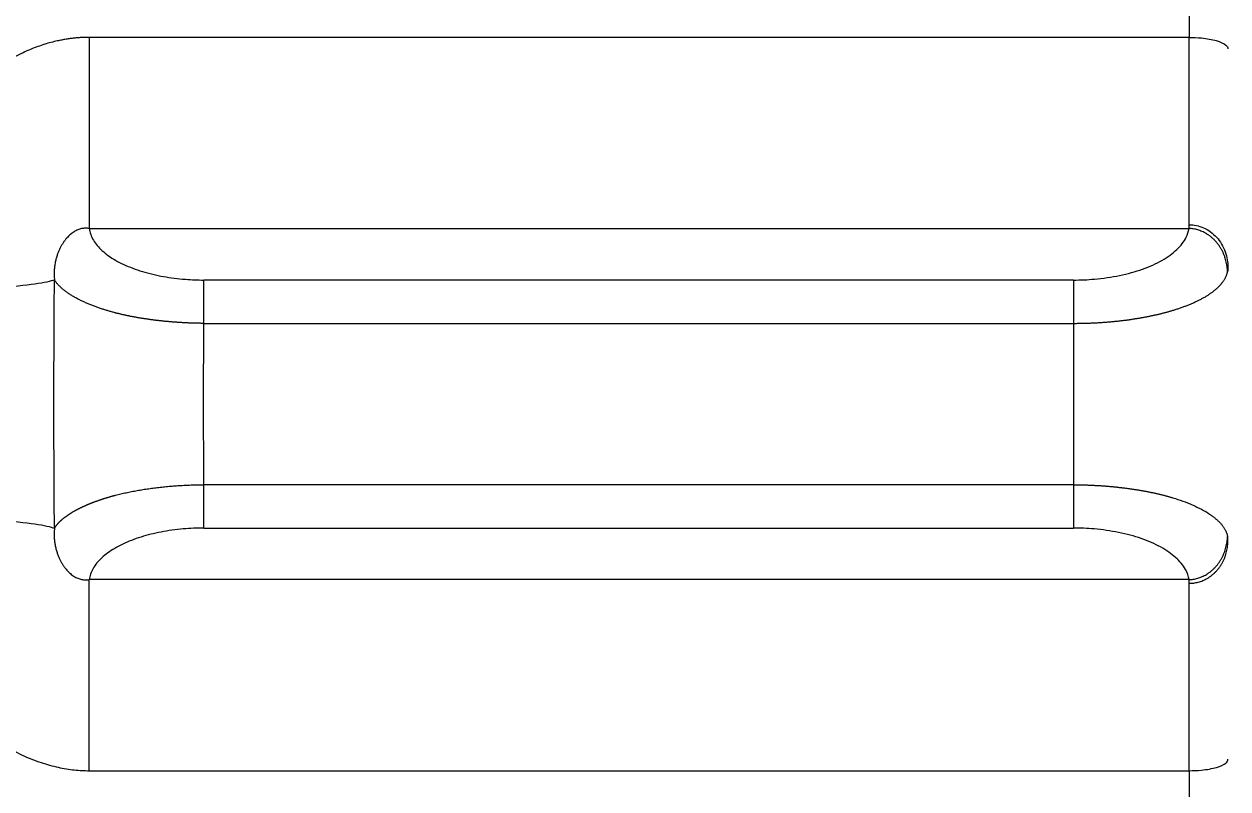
# Model space of a CAD drawing. Extents: x 19821 to 22981, y -91 to 2224.
# Drawn here: x 20833.69 to 20850.64, y 1965.55 to 1976.32 of the extents above; entities that cross this region are included whole.
import ezdxf

# ---------------------------------------------------------------- set-up
doc = ezdxf.new("R2010")
doc.units = 0
doc.header["$LTSCALE"] = 10
doc.header["$MEASUREMENT"] = 0
doc.header["$PDMODE"] = 3
doc.header["$PDSIZE"] = -10
doc.layers.get('0').update_dxf_attribs({"linetype": 'CONTINUOUS'})
doc.layers.get('DEFPOINTS').update_dxf_attribs({"linetype": 'CONTINUOUS'})
doc.layers.add('1', color=7, linetype='CONTINUOUS')
doc.styles.add('Daelim Dimension', font='NanumGothic.ttf')
doc.dimstyles.new('DEFAULT', dxfattribs={"dimscale": 2, "dimtxt": 2, "dimasz": 2, "dimexe": 0, "dimexo": 2, "dimgap": 1, "dimtad": 1, "dimdec": 1, "dimzin": 9, "dimdsep": 46, "dimtxsty": 'Daelim Dimension', "dimcen": 0.5, "dimclrd": 5, "dimclre": 5, "dimclrt": 256, "dimadec": 1, "dimazin": 0, "dimtfac": 1, "dimtdec": 1, "dimtix": 1, "dimtmove": 0, "dimatfit": 3, "dimfxl": 1, "dimtolj": 1, "dimtzin": 1, "dimlwd": 9, "dimlwe": 9, "dimarcsym": 0})

# ---------------------------------------------------------------- blocks, each defined once
blk = doc.blocks.new('*D25')
at = {"color": 5, "lineweight": 9, "ltscale": 0.5, "transparency": 16777216}
for p, q in [((20801.841, 2058.171), (21052.188, 2058.171)), ((21050.188, 1508.729), (21050.188, 2050.171)), ((20694.341, 1500.729), (21052.188, 1500.729))]:
    blk.add_line(p, q, dxfattribs=at)
at = {"color": 5, "ltscale": 0.5, "transparency": 16777216}
for points in [[(21048.854, 2050.171), (21051.521, 2050.171), (21050.188, 2058.171)], [(21048.854, 1508.729), (21051.521, 1508.729), (21050.188, 1500.729)]]:
    blk.add_solid(points, dxfattribs=at)
at = {"layer": 'DEFPOINTS', "color": 0, "ltscale": 0.5, "transparency": 16777216}
for p in [(20797.841, 2058.171), (21050.188, 2058.171), (20690.341, 1500.729)]:
    blk.add_point(p, dxfattribs=at)
at = {"color": 7, "ltscale": 0.5, "transparency": 16777216, "insert": (21037.415, 1779.45), "char_height": 20, "attachment_point": 5, "rotation": 90, "style": 'Daelim Dimension'}
blk.add_mtext('\\A1;557', dxfattribs=at)
blk = doc.blocks.new('*D26')
at = {"color": 5, "lineweight": 9, "ltscale": 0.5, "transparency": 16777216}
for p, q in [((20801.841, 2058.171), (20957.717, 2058.171)), ((20955.717, 2050.171), (20955.717, 1636.221)), ((20694.341, 1628.221), (20957.717, 1628.221))]:
    blk.add_line(p, q, dxfattribs=at)
at = {"color": 5, "ltscale": 0.5, "transparency": 16777216}
for points in [[(20954.383, 2050.171), (20957.05, 2050.171), (20955.717, 2058.171)], [(20954.383, 1636.221), (20957.05, 1636.221), (20955.717, 1628.221)]]:
    blk.add_solid(points, dxfattribs=at)
at = {"layer": 'DEFPOINTS', "color": 0, "ltscale": 0.5, "transparency": 16777216}
for p in [(20797.841, 2058.171), (20690.341, 1628.221), (20955.717, 1628.221)]:
    blk.add_point(p, dxfattribs=at)
at = {"color": 7, "ltscale": 0.5, "transparency": 16777216, "insert": (20942.815, 1843.196), "char_height": 20, "attachment_point": 5, "rotation": 90, "style": 'Daelim Dimension'}
blk.add_mtext('\\A1;430', dxfattribs=at)

msp = doc.modelspace()

# ---------------------------------------------------------------- linework, layer by layer
at = {"layer": '1', "color": 7, "linetype": 'Continuous', "lineweight": 13}
for p, q in [((20850.097, 1976.133), (20834.605, 1976.133)), ((20834.605, 1973.443), (20850.093, 1973.443)), ((20848.467, 1972.717), (20836.221, 1972.717)), ((20836.221, 1972.107), (20848.467, 1972.107)), ((20848.467, 1972.107), (20848.467, 1969.834)), ((20848.467, 1969.834), (20836.221, 1969.834)), ((20836.221, 1969.225), (20848.467, 1969.225)), ((20850.093, 1968.499), (20834.605, 1968.499)), ((20834.605, 1965.808), (20850.097, 1965.808))]:
    msp.add_line(p, q, dxfattribs=at)
at = {"layer": '1', "color": 7, "linetype": 'Continuous', "lineweight": 18}
for p, q in [((20834.605, 1976.133), (20834.605, 1973.443)), ((20834.605, 1965.808), (20834.605, 1968.499))]:
    msp.add_line(p, q, dxfattribs=at)
at = {"layer": '1', "color": 7, "linetype": 'Continuous', "lineweight": 13}
for points, weights in [([(20850.097, 1983.649), (20850.097, 1981.368), (20850.097, 1978.82), (20850.097, 1976.133)], [0.910088523371, 0.926690188576, 0.956660680786, 1]), ([(20850.635, 1972.833), (20850.627, 1973.183), (20850.404, 1973.433), (20850.093, 1973.443)], [1.16507525966, 0.944980566908, 0.944974913592, 1.16505829971]), ([(20836.221, 1972.107), (20836.221, 1972.389), (20836.221, 1972.616), (20836.221, 1972.717)], [1.05440778973, 0.958376385651, 0.989468743838, 1.14768486429]), ([(20848.467, 1972.717), (20848.467, 1972.617), (20848.467, 1972.39), (20848.467, 1972.107)], [1.16506064187, 0.997248794441, 0.957393629258, 1.04549514632]), ([(20836.221, 1969.225), (20836.221, 1969.326), (20836.221, 1969.552), (20836.221, 1969.834)], [1.14768888814, 0.989470873226, 0.958376201298, 1.05440487236]), ([(20848.467, 1969.834), (20848.467, 1969.551), (20848.467, 1969.325), (20848.467, 1969.225)], [1.04549496606, 0.957393552966, 0.997249027111, 1.16506138849]), ([(20850.093, 1968.499), (20850.404, 1968.508), (20850.627, 1968.759), (20850.635, 1969.108)], [1.16506565167, 0.944974982559, 0.944978116156, 1.16507505246]), ([(20850.097, 1968.447), (20850.416, 1968.447), (20850.641, 1968.696), (20850.641, 1969.048)], [1.17157279675, 0.942808999337, 0.942809067749, 1.17157300199]), ([(20850.097, 1965.808), (20850.097, 1956.115), (20850.097, 1949.973), (20850.097, 1949.971)], [1, 0.859523064796, 0.859501768787, 0.999936111975])]:
    msp.add_rational_spline(points, weights, degree=3, dxfattribs=at)
for points, knots in [([(20834.605, 1976.133), (20834.597, 1976.133), (20834.58, 1976.133), (20834.555, 1976.133), (20834.53, 1976.132), (20834.504, 1976.131), (20834.477, 1976.13), (20834.45, 1976.128), (20834.423, 1976.125), (20834.395, 1976.123), (20834.367, 1976.12), (20834.338, 1976.116), (20834.309, 1976.112), (20834.279, 1976.107), (20834.249, 1976.102), (20834.219, 1976.096), (20834.188, 1976.09), (20834.138, 1976.08), (20834.068, 1976.063), (20833.976, 1976.036), (20833.879, 1976.004), (20833.778, 1975.965), (20833.628, 1975.899), (20833.429, 1975.792), (20833.198, 1975.634), (20832.971, 1975.439), (20832.804, 1975.26), (20832.67, 1975.091), (20832.573, 1974.954), (20832.482, 1974.805), (20832.368, 1974.597), (20832.255, 1974.339), (20832.143, 1973.993), (20832.068, 1973.643), (20832.032, 1973.357), (20832.017, 1973.16), (20832.01, 1973.037), (20832.006, 1972.925), (20832.004, 1972.829), (20832.003, 1972.76), (20832.002, 1972.699), (20832.002, 1972.647), (20832.002, 1972.604), (20832.002, 1972.578), (20832.002, 1972.566)], [0, 0, 0, 0, 0.004929, 0.009959, 0.015089, 0.020319, 0.025649, 0.031079, 0.03661, 0.042241, 0.047972, 0.053801, 0.059731, 0.065761, 0.071891, 0.078121, 0.08445, 0.090879, 0.10876, 0.128001, 0.148611, 0.170595, 0.193966, 0.247721, 0.307336, 0.363631, 0.430314, 0.45593, 0.495057, 0.533276, 0.562324, 0.639844, 0.704536, 0.783982, 0.857337, 0.879113, 0.903931, 0.931798, 0.947571, 0.961587, 0.973839, 0.984326, 0.993046, 1, 1, 1, 1]), ([(20850.097, 1976.133), (20850.152, 1976.133), (20850.287, 1976.128), (20850.492, 1976.092), (20850.62, 1976.031), (20850.641, 1975.989), (20850.641, 1975.972)], [0, 0, 0, 0, 0.213355, 0.493325, 0.773295, 1, 1, 1, 1]), ([(20850.097, 1973.495), (20850.13, 1973.495), (20850.163, 1973.491), (20850.23, 1973.478), (20850.264, 1973.467), (20850.364, 1973.423), (20850.429, 1973.377), (20850.535, 1973.26), (20850.576, 1973.189), (20850.616, 1973.078), (20850.626, 1973.04), (20850.638, 1972.966), (20850.641, 1972.929), (20850.641, 1972.893)], [0, 0, 0, 0, 0.125, 0.125, 0.25, 0.25, 0.5, 0.5, 0.75, 0.75, 0.875, 0.875, 1, 1, 1, 1]), ([(20834.605, 1973.443), (20834.609, 1973.415), (20834.629, 1973.333), (20834.707, 1973.202), (20834.865, 1973.058), (20835.082, 1972.933), (20835.346, 1972.833), (20835.643, 1972.762), (20835.939, 1972.725), (20836.134, 1972.717), (20836.221, 1972.717)], [0, 0, 0, 0, 0.074984, 0.216031, 0.357747, 0.496673, 0.633295, 0.767439, 0.895388, 1, 1, 1, 1]), ([(20848.467, 1972.717), (20848.566, 1972.717), (20848.789, 1972.727), (20849.123, 1972.776), (20849.449, 1972.866), (20849.725, 1972.991), (20849.936, 1973.144), (20850.054, 1973.299), (20850.087, 1973.401), (20850.093, 1973.443)], [0, 0, 0, 0, 0.118223, 0.265931, 0.416526, 0.570785, 0.728957, 0.890174, 1, 1, 1, 1]), ([(20848.467, 1972.107), (20848.474, 1972.107), (20848.489, 1972.107), (20848.51, 1972.107), (20848.532, 1972.108), (20848.554, 1972.108), (20848.575, 1972.108), (20848.597, 1972.109), (20848.619, 1972.109), (20848.641, 1972.11), (20848.663, 1972.11), (20848.685, 1972.111), (20848.707, 1972.112), (20848.729, 1972.113), (20848.751, 1972.114), (20848.773, 1972.115), (20848.795, 1972.116), (20848.817, 1972.117), (20848.839, 1972.119), (20848.861, 1972.12), (20848.883, 1972.122), (20848.905, 1972.123), (20848.927, 1972.125), (20848.949, 1972.127), (20848.971, 1972.128), (20848.993, 1972.13), (20849.015, 1972.132), (20849.037, 1972.135), (20849.059, 1972.137), (20849.081, 1972.139), (20849.103, 1972.141), (20849.125, 1972.144), (20849.146, 1972.146), (20849.168, 1972.149), (20849.19, 1972.152), (20849.212, 1972.154), (20849.233, 1972.157), (20849.255, 1972.16), (20849.277, 1972.163), (20849.298, 1972.167), (20849.32, 1972.17), (20849.341, 1972.173), (20849.362, 1972.177), (20849.383, 1972.18), (20849.405, 1972.184), (20849.426, 1972.187), (20849.447, 1972.191), (20849.468, 1972.195), (20849.489, 1972.199), (20849.509, 1972.203), (20849.53, 1972.207), (20849.551, 1972.211), (20849.571, 1972.216), (20849.592, 1972.22), (20849.612, 1972.225), (20849.632, 1972.229), (20849.652, 1972.234), (20849.672, 1972.238), (20849.692, 1972.243), (20849.712, 1972.248), (20849.731, 1972.253), (20849.751, 1972.258), (20849.77, 1972.263), (20849.789, 1972.269), (20849.808, 1972.274), (20849.827, 1972.279), (20849.846, 1972.285), (20849.867, 1972.291), (20849.889, 1972.298), (20849.913, 1972.306), (20849.937, 1972.313), (20849.961, 1972.321), (20849.985, 1972.33), (20850.009, 1972.338), (20850.032, 1972.347), (20850.055, 1972.355), (20850.078, 1972.365), (20850.101, 1972.374), (20850.124, 1972.383), (20850.146, 1972.393), (20850.168, 1972.403), (20850.19, 1972.413), (20850.212, 1972.423), (20850.233, 1972.433), (20850.253, 1972.444), (20850.274, 1972.455), (20850.294, 1972.466), (20850.314, 1972.477), (20850.333, 1972.488), (20850.352, 1972.5), (20850.37, 1972.512), (20850.388, 1972.524), (20850.406, 1972.536), (20850.423, 1972.548), (20850.44, 1972.561), (20850.456, 1972.574), (20850.471, 1972.587), (20850.486, 1972.6), (20850.5, 1972.613), (20850.514, 1972.627), (20850.527, 1972.64), (20850.54, 1972.654), (20850.552, 1972.668), (20850.563, 1972.683), (20850.574, 1972.697), (20850.584, 1972.712), (20850.593, 1972.726), (20850.601, 1972.741), (20850.609, 1972.756), (20850.616, 1972.771), (20850.622, 1972.787), (20850.627, 1972.802), (20850.632, 1972.817), (20850.634, 1972.828), (20850.635, 1972.833)], [0, 0, 0, 0, 0.005874, 0.011763, 0.017667, 0.023587, 0.029522, 0.035473, 0.041441, 0.047424, 0.053424, 0.05944, 0.065474, 0.071524, 0.077591, 0.083676, 0.089779, 0.095899, 0.102037, 0.108193, 0.114368, 0.120562, 0.126774, 0.133006, 0.139258, 0.145531, 0.151823, 0.158137, 0.164472, 0.170828, 0.177206, 0.183606, 0.190028, 0.196473, 0.202941, 0.209433, 0.215947, 0.222486, 0.229048, 0.235635, 0.242246, 0.248882, 0.255542, 0.262229, 0.26894, 0.275678, 0.282441, 0.289231, 0.296048, 0.302891, 0.309761, 0.316658, 0.323583, 0.330535, 0.337514, 0.344522, 0.351557, 0.35862, 0.365711, 0.372831, 0.379979, 0.387154, 0.394359, 0.401592, 0.408853, 0.416143, 0.423462, 0.430811, 0.440527, 0.450357, 0.460302, 0.470363, 0.48054, 0.490834, 0.501246, 0.511775, 0.522422, 0.533187, 0.544071, 0.555074, 0.566196, 0.577438, 0.5888, 0.600282, 0.611885, 0.623609, 0.635453, 0.647419, 0.659505, 0.671713, 0.68404, 0.696488, 0.709056, 0.721743, 0.73455, 0.747475, 0.76052, 0.773684, 0.786967, 0.800368, 0.813887, 0.827524, 0.841277, 0.855147, 0.869133, 0.883234, 0.897448, 0.911774, 0.926212, 0.940759, 0.955413, 0.970172, 0.985035, 1, 1, 1, 1]), ([(20834.115, 1972.719), (20834.062, 1972.699), (20833.874, 1972.657), (20833.344, 1972.603), (20832.663, 1972.572), (20832.208, 1972.566), (20832.002, 1972.566)], [0, 0, 0, 0, 0.243611, 0.502171, 0.760731, 1, 1, 1, 1]), ([(20834.109, 1970.992), (20834.109, 1971.028), (20834.109, 1971.1), (20834.109, 1971.208), (20834.109, 1971.316), (20834.109, 1971.424), (20834.109, 1971.532), (20834.11, 1971.64), (20834.11, 1971.748), (20834.11, 1971.856), (20834.111, 1971.964), (20834.111, 1972.071), (20834.112, 1972.179), (20834.112, 1972.287), (20834.113, 1972.395), (20834.114, 1972.503), (20834.115, 1972.611), (20834.115, 1972.683), (20834.115, 1972.719)], [0, 0, 0, 0, 0.062483, 0.124963, 0.187442, 0.249921, 0.3124, 0.374881, 0.437365, 0.499852, 0.562343, 0.624841, 0.687345, 0.749856, 0.812377, 0.874907, 0.937448, 1, 1, 1, 1]), ([(20836.221, 1972.107), (20836.215, 1972.107), (20836.202, 1972.107), (20836.183, 1972.107), (20836.163, 1972.108), (20836.144, 1972.108), (20836.125, 1972.108), (20836.105, 1972.109), (20836.086, 1972.109), (20836.066, 1972.11), (20836.046, 1972.11), (20836.027, 1972.111), (20836.007, 1972.112), (20835.987, 1972.113), (20835.968, 1972.114), (20835.948, 1972.115), (20835.928, 1972.116), (20835.908, 1972.117), (20835.889, 1972.118), (20835.869, 1972.119), (20835.849, 1972.121), (20835.829, 1972.122), (20835.809, 1972.123), (20835.789, 1972.125), (20835.77, 1972.127), (20835.75, 1972.128), (20835.73, 1972.13), (20835.71, 1972.132), (20835.69, 1972.134), (20835.67, 1972.135), (20835.651, 1972.137), (20835.631, 1972.14), (20835.611, 1972.142), (20835.591, 1972.144), (20835.572, 1972.146), (20835.552, 1972.148), (20835.532, 1972.151), (20835.513, 1972.153), (20835.493, 1972.156), (20835.474, 1972.158), (20835.454, 1972.161), (20835.435, 1972.164), (20835.416, 1972.167), (20835.396, 1972.17), (20835.377, 1972.173), (20835.358, 1972.176), (20835.339, 1972.179), (20835.32, 1972.182), (20835.301, 1972.185), (20835.282, 1972.188), (20835.263, 1972.192), (20835.244, 1972.195), (20835.225, 1972.199), (20835.207, 1972.202), (20835.188, 1972.206), (20835.17, 1972.209), (20835.152, 1972.213), (20835.133, 1972.217), (20835.115, 1972.221), (20835.097, 1972.225), (20835.079, 1972.229), (20835.061, 1972.233), (20835.044, 1972.237), (20835.026, 1972.242), (20835.008, 1972.246), (20834.991, 1972.25), (20834.974, 1972.255), (20834.954, 1972.26), (20834.933, 1972.266), (20834.909, 1972.272), (20834.885, 1972.279), (20834.861, 1972.286), (20834.837, 1972.294), (20834.813, 1972.301), (20834.788, 1972.309), (20834.764, 1972.317), (20834.739, 1972.326), (20834.714, 1972.335), (20834.69, 1972.344), (20834.665, 1972.353), (20834.64, 1972.363), (20834.616, 1972.372), (20834.592, 1972.382), (20834.567, 1972.393), (20834.543, 1972.403), (20834.519, 1972.414), (20834.496, 1972.425), (20834.472, 1972.437), (20834.449, 1972.449), (20834.427, 1972.46), (20834.404, 1972.473), (20834.383, 1972.485), (20834.361, 1972.498), (20834.34, 1972.511), (20834.32, 1972.524), (20834.3, 1972.538), (20834.28, 1972.551), (20834.262, 1972.565), (20834.244, 1972.58), (20834.226, 1972.594), (20834.21, 1972.609), (20834.194, 1972.624), (20834.179, 1972.639), (20834.164, 1972.655), (20834.151, 1972.67), (20834.138, 1972.686), (20834.126, 1972.703), (20834.119, 1972.714), (20834.115, 1972.719)], [0, 0, 0, 0, 0.005972, 0.011961, 0.017966, 0.023988, 0.030027, 0.036083, 0.042155, 0.048246, 0.054353, 0.060478, 0.06662, 0.07278, 0.078958, 0.085153, 0.091367, 0.097598, 0.103848, 0.110116, 0.116402, 0.122707, 0.12903, 0.135372, 0.141732, 0.148112, 0.15451, 0.160927, 0.167363, 0.173817, 0.180291, 0.186784, 0.193297, 0.199828, 0.206378, 0.212948, 0.219537, 0.226145, 0.232772, 0.239419, 0.246085, 0.25277, 0.259474, 0.266198, 0.272941, 0.279702, 0.286483, 0.293283, 0.300101, 0.306939, 0.313795, 0.32067, 0.327564, 0.334476, 0.341406, 0.348355, 0.355322, 0.362307, 0.36931, 0.37633, 0.383368, 0.390423, 0.397496, 0.404586, 0.411692, 0.418815, 0.425955, 0.433111, 0.443002, 0.453122, 0.46347, 0.474048, 0.484857, 0.495897, 0.507168, 0.518672, 0.530407, 0.542374, 0.554574, 0.567005, 0.579667, 0.592559, 0.60568, 0.61903, 0.632606, 0.646408, 0.660432, 0.674677, 0.689141, 0.70382, 0.718712, 0.733813, 0.74912, 0.764628, 0.780334, 0.796233, 0.812319, 0.828589, 0.845036, 0.861654, 0.878439, 0.895382, 0.912478, 0.92972, 0.947101, 0.964613, 0.982248, 1, 1, 1, 1]), ([(20836.221, 1969.834), (20836.221, 1969.884), (20836.217, 1970.324), (20836.214, 1971.081), (20836.218, 1971.789), (20836.221, 1972.107)], [0, 0, 0, 0, 0.064948, 0.58058, 1, 1, 1, 1]), ([(20834.115, 1969.222), (20834.115, 1969.257), (20834.115, 1969.327), (20834.114, 1969.431), (20834.113, 1969.535), (20834.113, 1969.639), (20834.112, 1969.743), (20834.111, 1969.847), (20834.111, 1969.951), (20834.111, 1970.055), (20834.11, 1970.159), (20834.11, 1970.264), (20834.109, 1970.368), (20834.109, 1970.472), (20834.109, 1970.576), (20834.109, 1970.68), (20834.109, 1970.784), (20834.109, 1970.888), (20834.109, 1970.958), (20834.109, 1970.992)], [0, 0, 0, 0, 0.058874, 0.117737, 0.17659, 0.235434, 0.294271, 0.3531, 0.411923, 0.47074, 0.529553, 0.588362, 0.647169, 0.705974, 0.764777, 0.823581, 0.882385, 0.941191, 1, 1, 1, 1]), ([(20848.467, 1969.834), (20848.474, 1969.834), (20848.488, 1969.834), (20848.509, 1969.834), (20848.531, 1969.834), (20848.552, 1969.834), (20848.573, 1969.833), (20848.595, 1969.833), (20848.616, 1969.833), (20848.638, 1969.832), (20848.659, 1969.831), (20848.681, 1969.83), (20848.703, 1969.83), (20848.725, 1969.829), (20848.746, 1969.828), (20848.768, 1969.826), (20848.79, 1969.825), (20848.812, 1969.824), (20848.834, 1969.823), (20848.856, 1969.821), (20848.878, 1969.82), (20848.9, 1969.818), (20848.922, 1969.816), (20848.944, 1969.814), (20848.966, 1969.813), (20848.988, 1969.811), (20849.01, 1969.809), (20849.032, 1969.806), (20849.054, 1969.804), (20849.076, 1969.802), (20849.098, 1969.799), (20849.12, 1969.797), (20849.142, 1969.794), (20849.164, 1969.792), (20849.186, 1969.789), (20849.208, 1969.786), (20849.23, 1969.783), (20849.251, 1969.78), (20849.273, 1969.777), (20849.295, 1969.774), (20849.317, 1969.771), (20849.338, 1969.767), (20849.36, 1969.764), (20849.381, 1969.761), (20849.403, 1969.757), (20849.424, 1969.753), (20849.445, 1969.75), (20849.466, 1969.746), (20849.487, 1969.742), (20849.508, 1969.738), (20849.529, 1969.734), (20849.55, 1969.729), (20849.571, 1969.725), (20849.591, 1969.721), (20849.612, 1969.716), (20849.632, 1969.712), (20849.652, 1969.707), (20849.672, 1969.702), (20849.692, 1969.698), (20849.712, 1969.693), (20849.732, 1969.688), (20849.751, 1969.683), (20849.771, 1969.678), (20849.79, 1969.672), (20849.809, 1969.667), (20849.828, 1969.662), (20849.847, 1969.656), (20849.908, 1969.638), (20850.011, 1969.604), (20850.146, 1969.55), (20850.273, 1969.489), (20850.353, 1969.441), (20850.397, 1969.412), (20850.41, 1969.402), (20850.423, 1969.393), (20850.436, 1969.383), (20850.449, 1969.373), (20850.462, 1969.362), (20850.475, 1969.351), (20850.488, 1969.34), (20850.501, 1969.328), (20850.513, 1969.316), (20850.526, 1969.304), (20850.537, 1969.291), (20850.549, 1969.278), (20850.56, 1969.264), (20850.57, 1969.25), (20850.58, 1969.236), (20850.59, 1969.221), (20850.599, 1969.206), (20850.607, 1969.191), (20850.614, 1969.175), (20850.621, 1969.159), (20850.626, 1969.142), (20850.631, 1969.126), (20850.634, 1969.114), (20850.635, 1969.108)], [0, 0, 0, 0, 0.005744, 0.011512, 0.017302, 0.023115, 0.028951, 0.03481, 0.040691, 0.046595, 0.052522, 0.058472, 0.064444, 0.070439, 0.076457, 0.082498, 0.088561, 0.094648, 0.100758, 0.106891, 0.113047, 0.119227, 0.125431, 0.131658, 0.13791, 0.144186, 0.150486, 0.156811, 0.163162, 0.169537, 0.175939, 0.182366, 0.18882, 0.1953, 0.201808, 0.208343, 0.214906, 0.221497, 0.228117, 0.234765, 0.241441, 0.248144, 0.254876, 0.261634, 0.268419, 0.275231, 0.28207, 0.288935, 0.295825, 0.302741, 0.309682, 0.316649, 0.32364, 0.330655, 0.337695, 0.344758, 0.351845, 0.358955, 0.366088, 0.373243, 0.380421, 0.387622, 0.394844, 0.402087, 0.409352, 0.416638, 0.423945, 0.431273, 0.488847, 0.551821, 0.620128, 0.693467, 0.702507, 0.711895, 0.721631, 0.731711, 0.742133, 0.752896, 0.763995, 0.775427, 0.787188, 0.799274, 0.811682, 0.824408, 0.83745, 0.850801, 0.864458, 0.878414, 0.892665, 0.907203, 0.922021, 0.937111, 0.952464, 0.968071, 0.98392, 1, 1, 1, 1]), ([(20832.002, 1969.375), (20832.208, 1969.375), (20832.663, 1969.369), (20833.344, 1969.338), (20833.874, 1969.285), (20834.062, 1969.243), (20834.115, 1969.222)], [0, 0, 0, 0, 0.239269, 0.497828, 0.756388, 1, 1, 1, 1]), ([(20836.221, 1969.225), (20836.123, 1969.225), (20835.916, 1969.216), (20835.614, 1969.174), (20835.324, 1969.101), (20835.068, 1969.001), (20834.857, 1968.877), (20834.702, 1968.734), (20834.628, 1968.605), (20834.608, 1968.525), (20834.605, 1968.499)], [0, 0, 0, 0, 0.117191, 0.247539, 0.376387, 0.511388, 0.648695, 0.78833, 0.93074, 1, 1, 1, 1]), ([(20850.093, 1968.499), (20850.086, 1968.547), (20850.048, 1968.655), (20849.918, 1968.813), (20849.705, 1968.961), (20849.43, 1969.082), (20849.109, 1969.168), (20848.782, 1969.215), (20848.564, 1969.225), (20848.467, 1969.225)], [0, 0, 0, 0, 0.128875, 0.286698, 0.441451, 0.592421, 0.739904, 0.884651, 1, 1, 1, 1]), ([(20850.097, 1965.808), (20850.153, 1965.808), (20850.288, 1965.814), (20850.493, 1965.85), (20850.62, 1965.911), (20850.641, 1965.952), (20850.641, 1965.969)], [0, 0, 0, 0, 0.215664, 0.495437, 0.77521, 1, 1, 1, 1])]:
    msp.add_open_spline(points, degree=3, knots=knots, dxfattribs=at)
for points in [[(20850.097, 1973.495), (20850.097, 1973.554), (20850.097, 1973.69), (20850.097, 1973.937), (20850.097, 1974.225), (20850.097, 1974.55), (20850.097, 1974.908), (20850.097, 1975.294), (20850.097, 1975.704), (20850.097, 1975.989), (20850.097, 1976.133)], [(20850.097, 1965.808), (20850.097, 1965.953), (20850.097, 1966.238), (20850.097, 1966.648), (20850.097, 1967.034), (20850.097, 1967.392), (20850.097, 1967.717), (20850.097, 1968.005), (20850.097, 1968.252), (20850.097, 1968.387), (20850.097, 1968.447)]]:
    msp.add_open_spline(points, degree=3, dxfattribs=at)
at = {"layer": '1', "color": 7, "linetype": 'Continuous', "lineweight": 18}
for points, knots in [([(20850.093, 1973.443), (20850.095, 1973.453), (20850.097, 1973.47), (20850.097, 1973.488), (20850.097, 1973.495)], [0, 0, 0, 0, 0.637666, 1, 1, 1, 1]), ([(20834.605, 1973.443), (20834.6, 1973.444), (20834.589, 1973.445), (20834.57, 1973.447), (20834.547, 1973.447), (20834.523, 1973.445), (20834.497, 1973.441), (20834.471, 1973.434), (20834.445, 1973.425), (20834.418, 1973.412), (20834.392, 1973.397), (20834.366, 1973.379), (20834.34, 1973.359), (20834.315, 1973.336), (20834.29, 1973.31), (20834.266, 1973.281), (20834.244, 1973.25), (20834.222, 1973.216), (20834.201, 1973.179), (20834.182, 1973.139), (20834.164, 1973.096), (20834.147, 1973.048), (20834.133, 1972.995), (20834.122, 1972.939), (20834.115, 1972.883), (20834.111, 1972.828), (20834.111, 1972.779), (20834.113, 1972.743), (20834.115, 1972.723), (20834.115, 1972.719)], [0, 0, 0, 0, 0.019041, 0.050426, 0.083844, 0.119328, 0.156765, 0.195567, 0.234955, 0.274472, 0.314125, 0.353845, 0.393521, 0.433127, 0.472659, 0.512169, 0.551713, 0.591369, 0.631234, 0.671433, 0.712374, 0.754229, 0.798602, 0.843705, 0.886896, 0.92647, 0.961153, 0.99132, 1, 1, 1, 1]), ([(20850.641, 1972.893), (20850.641, 1972.89), (20850.641, 1972.884), (20850.64, 1972.875), (20850.64, 1972.867), (20850.639, 1972.858), (20850.638, 1972.85), (20850.637, 1972.841), (20850.636, 1972.836), (20850.635, 1972.833)], [0, 0, 0, 0, 0.145761, 0.290604, 0.434496, 0.57741, 0.719317, 0.860189, 1, 1, 1, 1]), ([(20834.115, 1969.222), (20834.117, 1969.225), (20834.12, 1969.23), (20834.126, 1969.238), (20834.131, 1969.246), (20834.137, 1969.254), (20834.143, 1969.261), (20834.149, 1969.269), (20834.155, 1969.276), (20834.161, 1969.284), (20834.168, 1969.291), (20834.175, 1969.299), (20834.182, 1969.306), (20834.189, 1969.313), (20834.196, 1969.32), (20834.204, 1969.328), (20834.212, 1969.335), (20834.22, 1969.342), (20834.228, 1969.349), (20834.236, 1969.356), (20834.244, 1969.362), (20834.253, 1969.369), (20834.261, 1969.376), (20834.27, 1969.383), (20834.279, 1969.389), (20834.288, 1969.396), (20834.297, 1969.402), (20834.307, 1969.409), (20834.316, 1969.415), (20834.326, 1969.422), (20834.336, 1969.428), (20834.346, 1969.434), (20834.356, 1969.44), (20834.366, 1969.447), (20834.376, 1969.453), (20834.386, 1969.459), (20834.397, 1969.465), (20834.407, 1969.471), (20834.418, 1969.476), (20834.429, 1969.482), (20834.439, 1969.488), (20834.45, 1969.493), (20834.461, 1969.499), (20834.472, 1969.505), (20834.484, 1969.51), (20834.495, 1969.516), (20834.506, 1969.521), (20834.517, 1969.526), (20834.529, 1969.532), (20834.54, 1969.537), (20834.552, 1969.542), (20834.563, 1969.547), (20834.575, 1969.552), (20834.587, 1969.557), (20834.598, 1969.562), (20834.61, 1969.567), (20834.622, 1969.571), (20834.634, 1969.576), (20834.645, 1969.581), (20834.657, 1969.585), (20834.669, 1969.59), (20834.681, 1969.594), (20834.693, 1969.599), (20834.705, 1969.603), (20834.717, 1969.608), (20834.729, 1969.612), (20834.741, 1969.616), (20834.753, 1969.62), (20834.765, 1969.624), (20834.776, 1969.628), (20834.788, 1969.632), (20834.8, 1969.636), (20834.812, 1969.64), (20834.824, 1969.644), (20834.836, 1969.647), (20834.848, 1969.651), (20834.86, 1969.655), (20834.871, 1969.658), (20834.883, 1969.662), (20834.895, 1969.665), (20834.906, 1969.668), (20834.918, 1969.672), (20834.93, 1969.675), (20834.941, 1969.678), (20834.953, 1969.681), (20834.964, 1969.684), (20834.984, 1969.689), (20835.012, 1969.697), (20835.049, 1969.706), (20835.087, 1969.714), (20835.125, 1969.723), (20835.163, 1969.731), (20835.202, 1969.739), (20835.241, 1969.746), (20835.281, 1969.753), (20835.321, 1969.76), (20835.361, 1969.767), (20835.401, 1969.773), (20835.442, 1969.779), (20835.482, 1969.785), (20835.523, 1969.79), (20835.564, 1969.795), (20835.606, 1969.8), (20835.647, 1969.804), (20835.688, 1969.809), (20835.73, 1969.812), (20835.771, 1969.816), (20835.813, 1969.819), (20835.854, 1969.822), (20835.895, 1969.825), (20835.937, 1969.827), (20835.978, 1969.829), (20836.019, 1969.831), (20836.06, 1969.832), (20836.1, 1969.833), (20836.141, 1969.834), (20836.181, 1969.834), (20836.208, 1969.834), (20836.221, 1969.834)], [0, 0, 0, 0, 0.008424, 0.016825, 0.025201, 0.033552, 0.041877, 0.050175, 0.058445, 0.066687, 0.074899, 0.083081, 0.091233, 0.099353, 0.107441, 0.115496, 0.123518, 0.131505, 0.139457, 0.147373, 0.155253, 0.163096, 0.170902, 0.178669, 0.186397, 0.194087, 0.201736, 0.209345, 0.216912, 0.224439, 0.231923, 0.239365, 0.246763, 0.254119, 0.26143, 0.268697, 0.27592, 0.283097, 0.290229, 0.297314, 0.304354, 0.311347, 0.318293, 0.325192, 0.332044, 0.338847, 0.345603, 0.35231, 0.358969, 0.365579, 0.37214, 0.378652, 0.385114, 0.391527, 0.39789, 0.404203, 0.410467, 0.41668, 0.422843, 0.428955, 0.435017, 0.441029, 0.44699, 0.4529, 0.458759, 0.464568, 0.470326, 0.476033, 0.48169, 0.487295, 0.49285, 0.498353, 0.503806, 0.509209, 0.51456, 0.519861, 0.525111, 0.53031, 0.535459, 0.540557, 0.545605, 0.550603, 0.55555, 0.560448, 0.565295, 0.570092, 0.574839, 0.589877, 0.604833, 0.619705, 0.634492, 0.649193, 0.663806, 0.678329, 0.692764, 0.707108, 0.721361, 0.735522, 0.749592, 0.76357, 0.777456, 0.791251, 0.804954, 0.818567, 0.832088, 0.84552, 0.858862, 0.872116, 0.885282, 0.898361, 0.911355, 0.924264, 0.937089, 0.949831, 0.962492, 0.975073, 0.987576, 1, 1, 1, 1]), ([(20834.115, 1969.222), (20834.115, 1969.218), (20834.113, 1969.199), (20834.111, 1969.163), (20834.111, 1969.113), (20834.115, 1969.059), (20834.122, 1969.002), (20834.133, 1968.946), (20834.147, 1968.894), (20834.164, 1968.846), (20834.182, 1968.802), (20834.201, 1968.762), (20834.222, 1968.725), (20834.244, 1968.691), (20834.267, 1968.66), (20834.29, 1968.632), (20834.315, 1968.606), (20834.34, 1968.583), (20834.366, 1968.562), (20834.392, 1968.544), (20834.418, 1968.529), (20834.445, 1968.517), (20834.471, 1968.507), (20834.497, 1968.5), (20834.523, 1968.496), (20834.547, 1968.495), (20834.57, 1968.495), (20834.589, 1968.496), (20834.6, 1968.498), (20834.605, 1968.499)], [0, 0, 0, 0, 0.008745, 0.038935, 0.073645, 0.113231, 0.156402, 0.201458, 0.245859, 0.287726, 0.328661, 0.368856, 0.408715, 0.448365, 0.487905, 0.52741, 0.566938, 0.606539, 0.64621, 0.685926, 0.725574, 0.765085, 0.804468, 0.843264, 0.880695, 0.916173, 0.949587, 0.980967, 1, 1, 1, 1]), ([(20850.097, 1968.447), (20850.097, 1968.454), (20850.097, 1968.471), (20850.095, 1968.488), (20850.093, 1968.499)], [0, 0, 0, 0, 0.362334, 1, 1, 1, 1])]:
    msp.add_open_spline(points, degree=3, knots=knots, dxfattribs=at)
for points in [[(20832.002, 1969.375), (20832.002, 1969.273), (20832.003, 1969.058), (20832.019, 1968.696), (20832.064, 1968.32), (20832.143, 1967.948), (20832.255, 1967.601), (20832.396, 1967.284), (20832.564, 1966.994), (20832.757, 1966.733), (20832.971, 1966.503), (20833.201, 1966.305), (20833.441, 1966.142), (20833.684, 1966.013), (20833.928, 1965.917), (20834.169, 1965.851), (20834.399, 1965.815), (20834.538, 1965.808), (20834.605, 1965.808)], [(20850.641, 1969.048), (20850.641, 1969.07), (20850.639, 1969.09), (20850.635, 1969.108)]]:
    msp.add_open_spline(points, degree=3, dxfattribs=at)

# ---------------------------------------------------------------- dimensions: what is measured, and where the dimension line sits
at = {"color": 5, "ltscale": 0.5}
for base, p1, p2, picture, middle in [((21050.188, 2058.171), (20690.341, 1500.729), (20797.841, 2058.171), '*D25', (21037.415, 1779.45)), ((20955.717, 1628.221), (20797.841, 2058.171), (20690.341, 1628.221), '*D26', (20942.815, 1843.196))]:
    dim = msp.add_linear_dim(base=base, p1=p1, p2=p2, angle=90, dimstyle='DEFAULT', override={"dimtxt": 10, "dimasz": 4, "dimexe": 1, "dimdec": 0, "dimclrt": 7}, dxfattribs=at)
    dim.commit()
    dim.dimension.update_dxf_attribs({"geometry": picture, "text_midpoint": middle})

doc.saveas('drawing.dxf')
